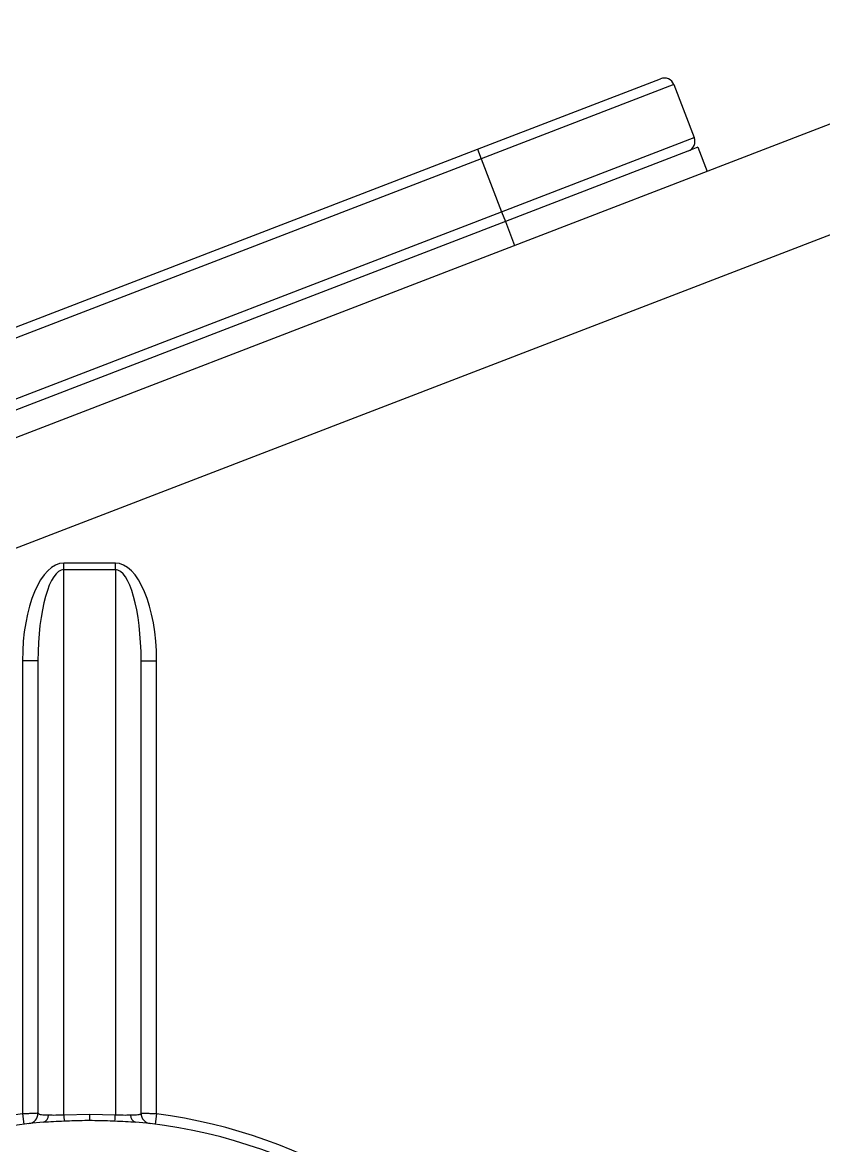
# Model space of a CAD drawing. Header units: millimetres. Extents: x 15 to 1184, y 5 to 836.
# Drawn here: x 384.98 to 416.03, y 403.49 to 447 of the extents above; entities that cross this region are included whole.
import ezdxf

# ---------------------------------------------------------------- set-up
doc = ezdxf.new("R2010")
doc.units = ezdxf.units.MM

msp = doc.modelspace()

# ---------------------------------------------------------------- linework, layer by layer
at = {"color": 7, "linetype": 'Continuous', "lineweight": 25}
for p, q in [((426.513, 447.004), (336.804, 412.473)), ((402.619, 442.093), (409.712, 444.823)), ((410.229, 444.594), (402.763, 441.72)), ((410.229, 444.594), (411.019, 442.54)), ((338.241, 408.74), (427.95, 443.271)), ((403.553, 439.667), (411.019, 442.54)), ((411.163, 442.167), (410.771, 442.016)), ((411.163, 442.167), (411.522, 441.234)), ((357.823, 424.85), (402.619, 442.093)), ((402.763, 441.72), (357.967, 424.477)), ((402.619, 442.093), (402.763, 441.72)), ((402.763, 441.72), (403.553, 439.667)), ((410.771, 442.016), (403.697, 439.293)), ((358.757, 422.424), (403.553, 439.667)), ((403.553, 439.667), (403.697, 439.293)), ((403.697, 439.293), (358.901, 422.051)), ((403.697, 439.293), (404.056, 438.36)), ((386.581, 425.8), (386.581, 426.054)), ((388.581, 426.054), (386.581, 426.054)), ((388.581, 425.8), (388.581, 426.054)), ((386.581, 404.667), (386.581, 425.8)), ((386.581, 425.8), (388.581, 425.8)), ((388.581, 425.8), (388.581, 404.667)), ((384.981, 422.268), (384.981, 404.71)), ((385.581, 422.268), (384.981, 422.268)), ((385.581, 422.268), (385.581, 404.734)), ((389.581, 404.734), (389.581, 422.268)), ((389.581, 422.268), (390.181, 422.268)), ((390.181, 404.71), (390.181, 422.268)), ((384.981, 404.71), (385.032, 404.313)), ((387.581, 404.693), (386.581, 404.667)), ((387.581, 404.693), (387.581, 404.464)), ((388.581, 404.667), (387.581, 404.693)), ((390.181, 404.71), (390.13, 404.313))]:
    msp.add_line(p, q, dxfattribs=at)
for centre, radius, start, end in [((409.856, 444.45), 0.4, 21.0525, 111.0525), ((410.646, 442.397), 0.4, 291.0525, 21.0525), ((385.181, 404.734), 0.4, 276.7563, 0), ((389.981, 404.734), 0.4, 180, 263.2437), ((387.581, 384.476), 20.4, 97.3223, 146.0255), ((387.581, 384.476), 20, 95.1187, 146.0255), ((385.719, 404.661), 0.275, 286.1891, 359.3523), ((389.313, 404.786), 2.735, 182.4938, 187.2862), ((385.848, 404.786), 2.735, 352.7138, 357.5062), ((389.442, 404.661), 0.275, 180.6477, 253.8109), ((387.581, 384.476), 20, 33.9745, 84.8813), ((387.581, 384.476), 20.4, 33.9745, 82.6777)]:
    msp.add_arc(centre, radius, start, end, dxfattribs=at)
for centre, major_axis, ratio, start_param, end_param in [((386.581, 422.268), (0, -3.786), 0.422618, 3.141593, 4.712389), ((388.581, 422.268), (0, 3.786), 0.422618, 4.712389, 6.283185), ((386.581, 422.268), (0, 3.532), 0.283098, 0, 1.570796), ((388.581, 422.268), (0, 3.532), 0.283098, 4.712389, 6.283185)]:
    msp.add_ellipse(centre, major_axis=major_axis, ratio=ratio, start_param=start_param, end_param=end_param, dxfattribs=at)
for points, knots in [([(385.581, 404.734), (385.574, 404.734), (385.561, 404.734), (385.459, 404.729), (385.308, 404.723), (385.139, 404.716), (385.026, 404.712), (384.981, 404.71)], [0, 0, 0, 0, 0.213423, 0.426546, 0.63984, 0.854089, 1, 1, 1, 1]), ([(385.995, 404.658), (385.938, 404.658), (385.782, 404.66), (385.616, 404.681), (385.592, 404.716), (385.581, 404.734)], [0, 0, 0, 0, 0.219809, 0.605703, 1, 1, 1, 1]), ([(389.581, 404.734), (389.573, 404.72), (389.556, 404.689), (389.422, 404.662), (389.251, 404.659), (389.166, 404.658)], [0, 0, 0, 0, 0.318446, 0.663114, 1, 1, 1, 1]), ([(390.181, 404.71), (390.113, 404.712), (389.977, 404.718), (389.796, 404.726), (389.661, 404.731), (389.59, 404.734), (389.583, 404.734), (389.581, 404.734)], [0, 0, 0, 0, 0.216034, 0.432476, 0.648511, 0.86339, 1, 1, 1, 1]), ([(385.796, 404.396), (385.921, 404.404), (386.172, 404.42), (386.457, 404.433), (386.6, 404.439)], [0, 0, 0, 0, 0.4987562, 1, 1, 1, 1]), ([(386.581, 404.667), (386.476, 404.662), (386.262, 404.653), (386.085, 404.656), (385.995, 404.658)], [0, 0, 0, 0, 0.491432, 1, 1, 1, 1]), ([(386.6, 404.439), (386.867, 404.45), (387.193, 404.463), (387.52, 404.464), (387.581, 404.464)], [0, 0, 0, 0, 0.815756, 1, 1, 1, 1]), ([(387.581, 404.464), (387.847, 404.461), (388.174, 404.458), (388.501, 404.442), (388.561, 404.439)], [0, 0, 0, 0, 0.815754, 1, 1, 1, 1]), ([(388.561, 404.439), (388.703, 404.433), (388.988, 404.42), (389.239, 404.404), (389.365, 404.396)], [0, 0, 0, 0, 0.498138, 1, 1, 1, 1]), ([(389.166, 404.658), (389.076, 404.656), (388.898, 404.653), (388.685, 404.662), (388.581, 404.667)], [0, 0, 0, 0, 0.511645, 1, 1, 1, 1])]:
    msp.add_open_spline(points, degree=3, knots=knots, dxfattribs=at)

doc.saveas('drawing.dxf')
